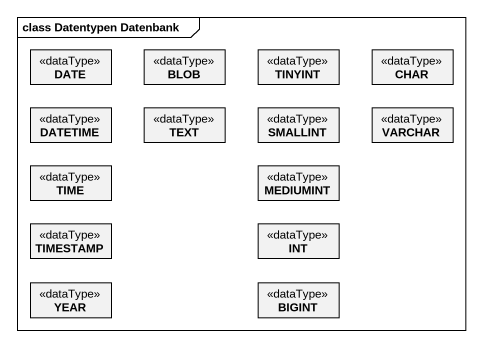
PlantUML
@startuml
mainframe class Datentypen Datenbank
hide circle
hide empty members
class DATE <<dataType>>
class BLOB <<dataType>>
class TINYINT <<dataType>>
class CHAR <<dataType>>
class DATETIME <<dataType>>
class TEXT <<dataType>>
class SMALLINT <<dataType>>
class VARCHAR <<dataType>>
class TIME <<dataType>>
class MEDIUMINT <<dataType>>
class TIMESTAMP <<dataType>>
class INT <<dataType>>
class YEAR <<dataType>>
class BIGINT <<dataType>>
@enduml
